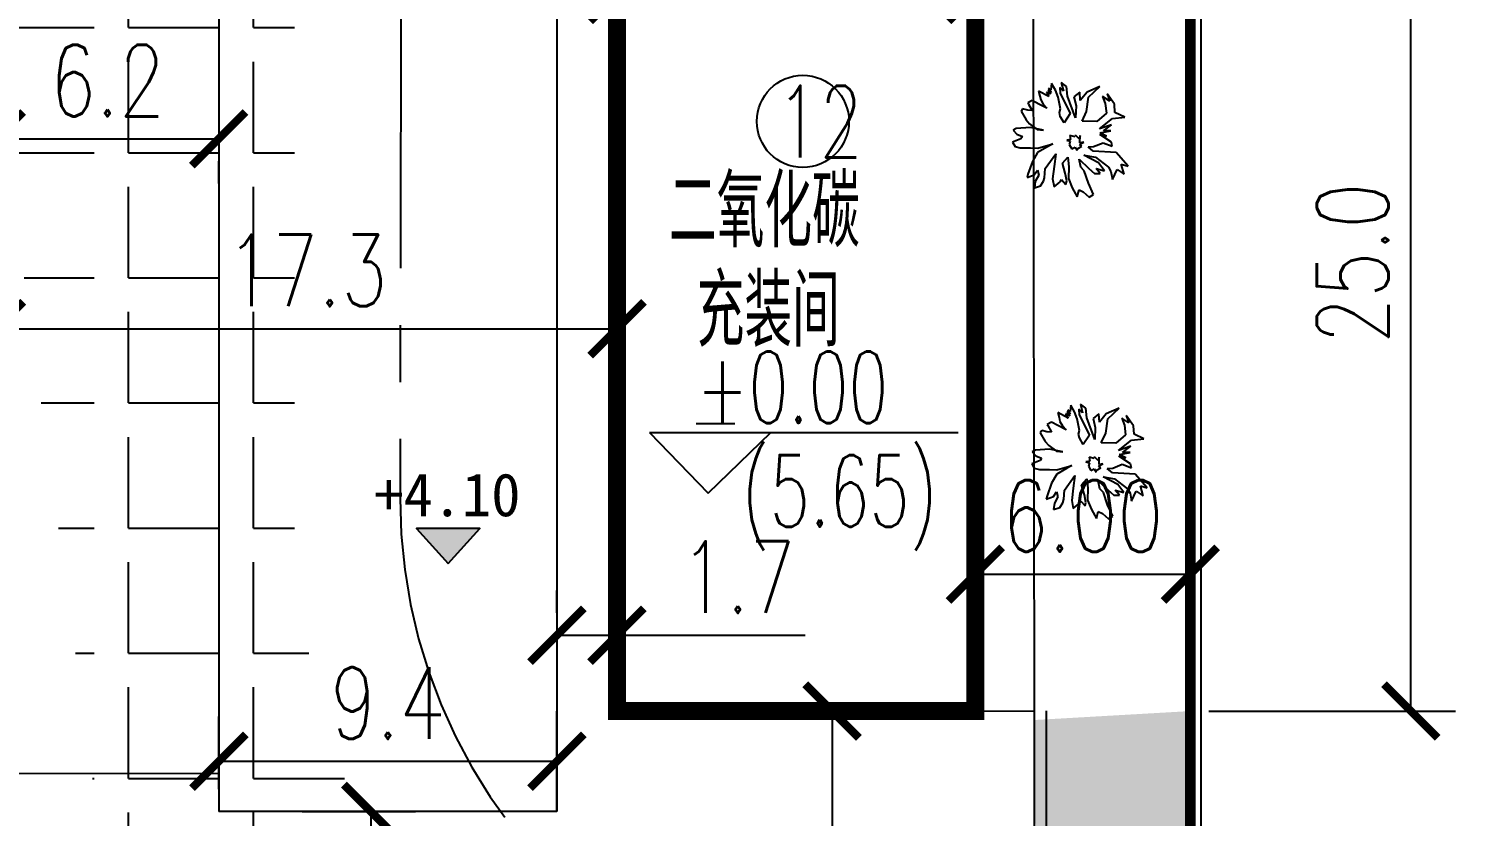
# Model space of a CAD drawing. Header units: millimetres. Extents: x 397874 to 6871063, y -8 to 5775840.
# Drawn here: x 429158.97 to 429199.26, y 2812875.17 to 2812897.14 of the extents above; entities that cross this region are included whole.
import ezdxf

# ---------------------------------------------------------------- set-up
doc = ezdxf.new("R2010")
doc.units = ezdxf.units.MM
doc.header["$LTSCALE"] = 1000
doc.linetypes.add('CENTER2', pattern=[28.575, 19.05, -3.175, 3.175, -3.175])
doc.linetypes.add('CONTINOUS', pattern=[0])
for name, color, linetype in [('_TCH_MASK', 7, 'Continuous'), ('GRASST', 62, 'Continuous'), ('T1', 92, 'Continuous'), ('居民地线', 2, 'Continuous')]:
    doc.layers.add(name, color=color, linetype=linetype)
doc.styles.add('DIM', font='txt')
doc.styles.add('dxfs', font='txt.shx', dxfattribs={"width": 0.7, "bigfont": 'dxfs.shx'})
doc.styles.add('HZTXT', font='txt.shx', dxfattribs={"width": 0.75, "bigfont": 'hzdx.shx'})
doc.styles.get("Standard").update_dxf_attribs({"font": 'txt', "bigfont": 'hzdx.shx'})
doc.dimstyles.new('ISO-25', dxfattribs={"dimtxt": 2, "dimasz": 0.75, "dimexe": 1.25, "dimexo": 0.625, "dimtad": 1, "dimdec": 1, "dimdsep": 46, "dimtxsty": 'HZTXT', "dimblk": 'ARCHTICK', "dimcen": 2.5, "dimadec": 0, "dimazin": 0, "dimtfac": 1, "dimtdec": 1, "dimtmove": 0, "dimatfit": 3, "dimldrblk": 'ARCHTICK', "dimfxl": 1, "dimarcsym": 0})

# ---------------------------------------------------------------- blocks, each defined once
blk = doc.blocks.new('_ArchTick')
at = {"color": 0, "linetype": 'ByBlock', "const_width": 0.15}
blk.add_lwpolyline([(-0.5, -0.5), (0.5, 0.5)], dxfattribs=at)
blk = doc.blocks.new('*D657')
at = {"color": 0, "linetype": 'CONTINOUS', "lineweight": -2, "transparency": 16777216}
for p, q in [((429175.392, 2812895.477), (429175.392, 2812899.352)), ((429185.392, 2812895.477), (429185.392, 2812899.352)), ((429175.392, 2812898.102), (429185.392, 2812898.102))]:
    blk.add_line(p, q, dxfattribs=at)
at = {"layer": 'Defpoints', "color": 0, "linetype": 'CONTINOUS', "transparency": 16777216}
for p in [(429185.392, 2812898.102), (429175.392, 2812894.852), (429185.392, 2812894.852)]:
    blk.add_point(p, dxfattribs=at)
at = {"color": 0, "linetype": 'CONTINOUS', "lineweight": -2, "transparency": 16777216, "xscale": 1.5, "yscale": 1.5, "zscale": 1.5, "rotation": 180}
blk.add_blockref('_ArchTick', (429175.392, 2812898.102), dxfattribs=at)
at = {"color": 0, "linetype": 'CONTINOUS', "lineweight": -2, "transparency": 16777216, "xscale": 1.5, "yscale": 1.5, "zscale": 1.5}
blk.add_blockref('_ArchTick', (429185.392, 2812898.102), dxfattribs=at)
at = {"color": 0, "linetype": 'CONTINOUS', "transparency": 16777216, "insert": (429180.392, 2812899.727), "char_height": 2, "attachment_point": 5, "style": 'HZTXT'}
blk.add_mtext('10.00', dxfattribs=at)
blk = doc.blocks.new('_None')
blk = doc.blocks.new('LV-5-1')
at = {"layer": 'T1', "color": 92, "linetype": 'Continuous'}
for p, q in [((-0.516, 1.342), (-0.547, 1.19)), ((-0.547, 1.19), (-0.487, 1.068)), ((-0.395, 1.25), (-0.516, 1.342)), ((-0.487, 1.068), (-0.426, 1.007)), ((-0.304, 1.098), (-0.395, 1.25)), ((-0.182, 1.067), (-0.304, 1.098)), ((-0.211, 1.372), (-0.242, 1.189)), ((-0.242, 1.189), (-0.182, 1.067)), ((-0.15, 1.311), (-0.211, 1.372)), ((0.062, 1.066), (-0.15, 1.311)), ((0.183, 0.852), (0.062, 1.066)), ((0.489, 1.156), (0.367, 0.943)), ((0.581, 1.248), (0.489, 1.156)), ((0.703, 1.247), (0.581, 1.248)), ((0.672, 1.034), (0.703, 1.247)), ((0.824, 1.064), (0.702, 0.973)), ((0.946, 1.094), (0.824, 1.064)), ((0.946, 1.003), (0.946, 1.094)), ((-0.731, 0.916), (-0.701, 0.733)), ((-0.548, 0.855), (-0.731, 0.916)), ((-0.701, 0.733), (-0.671, 0.672)), ((-0.305, 0.671), (-0.548, 0.855)), ((-0.426, 1.007), (-0.243, 0.884)), ((-0.243, 0.884), (-0.062, 0.487)), ((0.275, 0.791), (0.182, 0.426)), ((0.183, 0.578), (0.183, 0.852)), ((0.367, 0.943), (0.275, 0.791)), ((0.578, 0.455), (0.793, 0.698)), ((0.702, 0.973), (0.672, 1.034)), ((0.793, 0.698), (0.946, 1.003)), ((-1.19, 0.369), (-1.373, 0.309)), ((-1.22, 0.552), (-1.098, 0.43)), ((-0.976, 0.551), (-1.22, 0.552)), ((-1.098, 0.43), (-1.19, 0.369)), ((-0.732, 0.52), (-0.976, 0.551)), ((-0.671, 0.672), (-0.823, 0.642)), ((-0.823, 0.642), (-0.762, 0.581)), ((-0.762, 0.581), (-0.58, 0.52)), ((-0.489, 0.367), (-0.732, 0.52)), ((-0.58, 0.52), (-0.336, 0.458)), ((-0.276, 0.275), (-0.489, 0.367)), ((-0.336, 0.458), (-0.276, 0.275)), ((-0.062, 0.487), (-0.305, 0.671)), ((0.182, 0.426), (0.183, 0.578)), ((0.67, 0.577), (0.578, 0.455)), ((0.884, 0.667), (0.67, 0.577)), ((1.006, 0.698), (0.884, 0.667)), ((1.25, 0.697), (1.006, 0.698)), ((1.127, 0.453), (1.188, 0.545)), ((1.31, 0.453), (1.127, 0.453)), ((1.188, 0.545), (1.28, 0.636)), ((1.28, 0.636), (1.25, 0.697)), ((1.34, 0.453), (1.31, 0.453)), ((1.34, 0.331), (1.34, 0.453)), ((-1.373, 0.309), (-1.373, 0.187)), ((-1.373, 0.187), (-1.068, 0.155)), ((-1.068, 0.155), (-0.764, 0.093)), ((-0.764, 0.093), (-0.642, 0.123)), ((-0.459, 0.062), (-0.764, -0.029)), ((-0.642, 0.123), (-0.459, 0.062)), ((-0.246, 0), (-0.216, -0.03)), ((-0.154, 0), (-0.246, 0)), ((-0.154, 0.092), (-0.154, 0)), ((-0.032, 0.091), (-0.154, 0.092)), ((0.028, 0.03), (-0.032, 0.091)), ((0.09, 0.091), (0.028, 0.03)), ((0.059, -0.001), (0.09, 0.091)), ((1.004, 0.118), (1.187, 0.24)), ((1.126, 0.149), (1.004, 0.118)), ((1.248, 0.148), (1.126, 0.149)), ((1.187, 0.24), (1.34, 0.331)), ((1.217, -0.065), (1.461, 0.087)), ((1.339, 0.117), (1.248, 0.148)), ((1.461, 0.087), (1.339, 0.117)), ((-0.947, -0.089), (-1.009, -0.211)), ((-0.856, -0.181), (-1.009, -0.333)), ((-1.009, -0.211), (-0.856, -0.181)), ((-1.009, -0.333), (-0.765, -0.303)), ((-0.613, -0.303), (-0.979, -0.455)), ((-0.764, -0.029), (-0.947, -0.089)), ((-0.766, -0.791), (-0.46, -0.334)), ((-0.765, -0.303), (-0.429, -0.091)), ((-0.429, -0.091), (-0.613, -0.303)), ((-0.46, -0.334), (-0.308, -0.274)), ((-0.308, -0.274), (-0.369, -0.396)), ((-0.216, -0.03), (-0.216, -0.152)), ((-0.216, -0.152), (-0.155, -0.122)), ((-0.155, -0.122), (-0.155, -0.244)), ((-0.155, -0.244), (-0.124, -0.152)), ((-0.124, -0.152), (0.028, -0.244)), ((-0.033, -0.183), (0.089, -0.153)), ((0.028, -0.244), (-0.033, -0.183)), ((0.15, -0.031), (0.059, -0.001)), ((0.059, -0.123), (0.15, -0.031)), ((0.089, -0.153), (0.059, -0.123)), ((0.607, -0.307), (0.485, -0.063)), ((0.485, -0.063), (0.668, -0.063)), ((1.155, -0.339), (0.607, -0.307)), ((0.668, -0.063), (0.76, -0.094)), ((0.76, -0.094), (0.82, -0.155)), ((0.82, -0.155), (1.094, -0.248)), ((1.094, -0.248), (1.277, -0.279)), ((1.277, -0.401), (1.155, -0.339)), ((1.339, -0.065), (1.217, -0.065)), ((1.247, -0.126), (1.339, -0.065)), ((1.369, -0.127), (1.247, -0.126)), ((1.277, -0.279), (1.46, -0.279)), ((1.278, -0.157), (1.369, -0.127)), ((1.4, -0.157), (1.278, -0.157)), ((1.338, -0.187), (1.4, -0.157)), ((1.46, -0.279), (1.338, -0.187)), ((-1.132, -0.607), (-1.315, -0.697)), ((-1.315, -0.697), (-1.071, -0.759)), ((-1.283, -0.393), (-1.132, -0.607)), ((-1.101, -0.454), (-1.283, -0.393)), ((-0.979, -0.455), (-1.101, -0.454)), ((-0.4, -0.639), (-0.584, -0.791)), ((-0.492, -0.822), (-0.187, -0.67)), ((-0.369, -0.396), (-0.4, -0.639)), ((-0.187, -0.67), (-0.309, -0.792)), ((0.118, -0.763), (0.301, -0.459)), ((0.301, -0.459), (0.453, -0.672)), ((0.453, -0.672), (0.727, -0.887)), ((0.454, -0.368), (1.002, -0.461)), ((0.697, -0.521), (0.454, -0.368)), ((0.911, -0.582), (0.697, -0.521)), ((0.758, -0.673), (0.94, -0.765)), ((0.849, -0.917), (0.758, -0.673)), ((0.94, -0.765), (0.911, -0.582)), ((1.002, -0.461), (1.215, -0.553)), ((1.155, -0.431), (1.277, -0.401)), ((1.368, -0.492), (1.155, -0.431)), ((1.215, -0.553), (1.368, -0.492)), ((-1.071, -0.759), (-1.193, -0.881)), ((-1.193, -0.881), (-0.766, -0.791)), ((-0.584, -0.791), (-0.492, -0.822)), ((-0.309, -0.792), (-0.157, -0.701)), ((-0.157, -0.701), (-0.249, -0.945)), ((-0.249, -0.945), (-0.157, -0.792)), ((-0.157, -0.792), (-0.127, -1.036)), ((-0.127, -1.036), (-0.065, -0.732)), ((-0.065, -0.732), (-0.006, -1.128)), ((0.178, -1.068), (0.118, -0.763)), ((0.727, -0.887), (0.817, -1.253)), ((0.817, -1.253), (0.849, -0.917)), ((-0.006, -1.128), (-0.128, -1.402)), ((-0.128, -1.402), (0.086, -1.25)), ((0.086, -1.25), (0.268, -1.342)), ((0.391, -1.16), (0.178, -1.068)), ((0.268, -1.342), (0.573, -1.313)), ((0.39, -1.282), (0.573, -1.191)), ((0.573, -1.313), (0.39, -1.282)), ((0.573, -1.191), (0.391, -1.16))]:
    blk.add_line(p, q, dxfattribs=at)
at = {"layer": 'T1', "color": 92, "linetype": 'Continuous', "style": 'DIM', "flags": 1}
for tag in ['XVALUE', 'YVALUE']:
    blk.add_attdef(tag, (0.028, 0.03), '', height=0.00002, rotation=359.8254, dxfattribs=at)
blk = doc.blocks.new('*D724')
at = {"color": 0, "linetype": 'CONTINOUS', "lineweight": -2, "transparency": 16777216}
for p, q in [((429185.392, 2812878.727), (429185.392, 2812883.173)), ((429191.391, 2812878.727), (429191.391, 2812883.173)), ((429185.392, 2812881.923), (429191.391, 2812881.923))]:
    blk.add_line(p, q, dxfattribs=at)
at = {"layer": 'Defpoints', "color": 0, "linetype": 'CONTINOUS', "transparency": 16777216}
for p in [(429191.391, 2812881.923), (429185.392, 2812878.102), (429191.391, 2812878.102)]:
    blk.add_point(p, dxfattribs=at)
at = {"color": 0, "linetype": 'CONTINOUS', "lineweight": -2, "transparency": 16777216, "xscale": 1.5, "yscale": 1.5, "zscale": 1.5}
for p, rotation in [((429185.392, 2812881.923), 179.9986908795287), ((429191.391, 2812881.923), 359.9986908795287)]:
    blk.add_blockref('_ArchTick', p, dxfattribs=dict(at, rotation=rotation))
at = {"color": 0, "linetype": 'CONTINOUS', "transparency": 16777216, "insert": (429188.392, 2812883.548), "char_height": 2, "attachment_point": 5, "rotation": 359.9987, "style": 'HZTXT'}
blk.add_mtext('6.00', dxfattribs=at)
blk = doc.blocks.new('*D836')
at = {"color": 0, "linetype": 'CONTINOUS', "lineweight": -2, "transparency": 16777216}
for p, q in [((429173.712, 2812880.843), (429173.712, 2812881.468)), ((429175.387, 2812880.843), (429175.387, 2812881.468)), ((429173.712, 2812880.218), (429175.387, 2812880.218)), ((429175.387, 2812880.218), (429180.637, 2812880.218))]:
    blk.add_line(p, q, dxfattribs=at)
at = {"layer": 'Defpoints', "color": 0, "linetype": 'CONTINOUS', "transparency": 16777216}
for p in [(429173.712, 2812880.218), (429175.387, 2812880.218), (429175.387, 2812880.218)]:
    blk.add_point(p, dxfattribs=at)
at = {"color": 0, "linetype": 'CONTINOUS', "lineweight": -2, "transparency": 16777216, "xscale": 1.5, "yscale": 1.5, "zscale": 1.5, "rotation": 180}
blk.add_blockref('_ArchTick', (429173.712, 2812880.218), dxfattribs=at)
at = {"color": 0, "linetype": 'CONTINOUS', "lineweight": -2, "transparency": 16777216, "xscale": 1.5, "yscale": 1.5, "zscale": 1.5}
blk.add_blockref('_ArchTick', (429175.387, 2812880.218), dxfattribs=at)
at = {"color": 0, "linetype": 'CONTINOUS', "transparency": 16777216, "insert": (429178.762, 2812881.843), "char_height": 2, "attachment_point": 5, "style": 'HZTXT'}
blk.add_mtext('1.7', dxfattribs=at)
blk = doc.blocks.new('*D842')
at = {"color": 0, "linetype": 'CONTINOUS', "lineweight": -2, "transparency": 16777216}
for p, q in [((429158.065, 2812894.699), (429158.065, 2812895.324)), ((429158.065, 2812894.074), (429164.269, 2812894.074)), ((429164.269, 2812893.451), (429164.269, 2812892.824))]:
    blk.add_line(p, q, dxfattribs=at)
at = {"layer": 'Defpoints', "color": 0, "linetype": 'CONTINOUS', "transparency": 16777216}
for p in [(429158.065, 2812894.074), (429164.269, 2812894.076), (429164.269, 2812894.074)]:
    blk.add_point(p, dxfattribs=at)
at = {"color": 0, "linetype": 'CONTINOUS', "lineweight": -2, "transparency": 16777216, "xscale": 1.5, "yscale": 1.5, "zscale": 1.5, "rotation": 180}
blk.add_blockref('_ArchTick', (429158.065, 2812894.074), dxfattribs=at)
at = {"color": 0, "linetype": 'CONTINOUS', "lineweight": -2, "transparency": 16777216, "xscale": 1.5, "yscale": 1.5, "zscale": 1.5}
blk.add_blockref('_ArchTick', (429164.269, 2812894.074), dxfattribs=at)
at = {"color": 0, "linetype": 'CONTINOUS', "transparency": 16777216, "insert": (429161.167, 2812895.699), "char_height": 2, "attachment_point": 5, "style": 'HZTXT'}
blk.add_mtext('6.2', dxfattribs=at)
blk = doc.blocks.new('*D849')
at = {"color": 0, "linetype": 'CONTINOUS', "lineweight": -2, "transparency": 16777216}
for p, q in [((429166.598, 2812875.302), (429169.766, 2812875.302)), ((429168.516, 2812875.302), (429168.516, 2812873.702)), ((429166.598, 2812873.702), (429169.766, 2812873.702)), ((429168.516, 2812873.702), (429168.516, 2812868.452))]:
    blk.add_line(p, q, dxfattribs=at)
at = {"layer": 'Defpoints', "color": 0, "linetype": 'CONTINOUS', "transparency": 16777216}
for p in [(429165.973, 2812875.302), (429165.973, 2812873.702), (429168.516, 2812873.702)]:
    blk.add_point(p, dxfattribs=at)
at = {"color": 0, "linetype": 'CONTINOUS', "lineweight": -2, "transparency": 16777216, "xscale": 1.5, "yscale": 1.5, "zscale": 1.5}
for p, rotation in [((429168.516, 2812875.302), 90), ((429168.516, 2812873.702), 270)]:
    blk.add_blockref('_ArchTick', p, dxfattribs=dict(at, rotation=rotation))
at = {"color": 0, "linetype": 'CONTINOUS', "transparency": 16777216, "insert": (429166.891, 2812870.327), "char_height": 2, "attachment_point": 5, "rotation": 90, "style": 'HZTXT'}
blk.add_mtext('1.6', dxfattribs=at)
blk = doc.blocks.new('*D860')
at = {"color": 0, "linetype": 'CONTINOUS', "lineweight": -2, "transparency": 16777216}
for p, q in [((429191.908, 2812903.102), (429198.795, 2812903.102)), ((429197.545, 2812878.102), (429197.545, 2812903.102)), ((429191.908, 2812878.102), (429198.795, 2812878.102))]:
    blk.add_line(p, q, dxfattribs=at)
at = {"layer": 'Defpoints', "color": 0, "linetype": 'CONTINOUS', "transparency": 16777216}
for p in [(429191.283, 2812903.102), (429197.545, 2812903.102), (429191.283, 2812878.102)]:
    blk.add_point(p, dxfattribs=at)
at = {"color": 0, "linetype": 'CONTINOUS', "lineweight": -2, "transparency": 16777216, "xscale": 1.5, "yscale": 1.5, "zscale": 1.5}
for p, rotation in [((429197.545, 2812903.102), 90), ((429197.545, 2812878.102), 270)]:
    blk.add_blockref('_ArchTick', p, dxfattribs=dict(at, rotation=rotation))
at = {"color": 0, "linetype": 'CONTINOUS', "transparency": 16777216, "insert": (429195.92, 2812890.602), "char_height": 2, "attachment_point": 5, "rotation": 90, "style": 'HZTXT'}
blk.add_mtext('25.0', dxfattribs=at)
blk = doc.blocks.new('*D862')
at = {"color": 0, "linetype": 'CONTINOUS', "lineweight": -2, "transparency": 16777216}
for p, q in [((429158.065, 2812889.399), (429158.065, 2812890.024)), ((429175.392, 2812889.399), (429175.392, 2812890.024)), ((429158.065, 2812888.774), (429175.392, 2812888.774))]:
    blk.add_line(p, q, dxfattribs=at)
at = {"layer": 'Defpoints', "color": 0, "linetype": 'CONTINOUS', "transparency": 16777216}
for p in [(429158.065, 2812888.774), (429175.392, 2812888.774), (429175.392, 2812888.774)]:
    blk.add_point(p, dxfattribs=at)
at = {"color": 0, "linetype": 'CONTINOUS', "lineweight": -2, "transparency": 16777216, "xscale": 1.5, "yscale": 1.5, "zscale": 1.5, "rotation": 180}
blk.add_blockref('_ArchTick', (429158.065, 2812888.774), dxfattribs=at)
at = {"color": 0, "linetype": 'CONTINOUS', "lineweight": -2, "transparency": 16777216, "xscale": 1.5, "yscale": 1.5, "zscale": 1.5}
blk.add_blockref('_ArchTick', (429175.392, 2812888.774), dxfattribs=at)
at = {"color": 0, "linetype": 'CONTINOUS', "transparency": 16777216, "insert": (429166.729, 2812890.399), "char_height": 2, "attachment_point": 5, "style": 'HZTXT'}
blk.add_mtext('17.3', dxfattribs=at)
blk = doc.blocks.new('*D886')
at = {"color": 0, "linetype": 'CONTINOUS', "lineweight": -2, "transparency": 16777216}
for p, q in [((429164.276, 2812875.927), (429164.276, 2812877.952)), ((429173.712, 2812875.927), (429173.712, 2812877.952)), ((429164.276, 2812876.702), (429173.712, 2812876.702))]:
    blk.add_line(p, q, dxfattribs=at)
at = {"layer": 'Defpoints', "color": 0, "linetype": 'CONTINOUS', "transparency": 16777216}
for p in [(429173.712, 2812876.702), (429164.276, 2812875.302), (429173.712, 2812875.302)]:
    blk.add_point(p, dxfattribs=at)
at = {"color": 0, "linetype": 'CONTINOUS', "lineweight": -2, "transparency": 16777216, "xscale": 1.5, "yscale": 1.5, "zscale": 1.5, "rotation": 180}
blk.add_blockref('_ArchTick', (429164.276, 2812876.702), dxfattribs=at)
at = {"color": 0, "linetype": 'CONTINOUS', "lineweight": -2, "transparency": 16777216, "xscale": 1.5, "yscale": 1.5, "zscale": 1.5}
blk.add_blockref('_ArchTick', (429173.712, 2812876.702), dxfattribs=at)
at = {"color": 0, "linetype": 'CONTINOUS', "transparency": 16777216, "insert": (429168.994, 2812878.327), "char_height": 2, "attachment_point": 5, "style": 'HZTXT'}
blk.add_mtext('9.4', dxfattribs=at)
blk = doc.blocks.new('*D970')
at = {"color": 0, "linetype": 'CONTINOUS', "lineweight": -2, "transparency": 16777216}
for p, q in [((429176.017, 2812878.102), (429182.643, 2812878.102)), ((429181.393, 2812878.102), (429181.393, 2812819.876)), ((429176.017, 2812819.876), (429182.643, 2812819.876))]:
    blk.add_line(p, q, dxfattribs=at)
at = {"layer": 'Defpoints', "color": 0, "linetype": 'CONTINOUS', "transparency": 16777216}
for p in [(429175.392, 2812878.102), (429175.392, 2812819.876), (429181.393, 2812819.876)]:
    blk.add_point(p, dxfattribs=at)
at = {"color": 0, "linetype": 'CONTINOUS', "lineweight": -2, "transparency": 16777216, "xscale": 1.5, "yscale": 1.5, "zscale": 1.5}
for p, rotation in [((429181.393, 2812878.102), 90), ((429181.393, 2812819.876), 270)]:
    blk.add_blockref('_ArchTick', p, dxfattribs=dict(at, rotation=rotation))
at = {"color": 0, "linetype": 'CONTINOUS', "transparency": 16777216, "insert": (429179.768, 2812848.989), "char_height": 2, "attachment_point": 5, "rotation": 90, "style": 'HZTXT'}
blk.add_mtext('58.2', dxfattribs=at)

msp = doc.modelspace()

# ---------------------------------------------------------------- hatches: boundary and pattern name
at = {"linetype": 'CONTINOUS'}
h = msp.add_hatch(dxfattribs=at)
h.set_pattern_fill('GRASS', color=3, scale=0.054, style=0)
h.set_pattern_definition([(90, (428986.6436, 2812723.6871), (-0.969867, 0.969867), [0.257175, -1.682559]), (45, (428986.6436, 2812723.6871), (-0.9698677, 0.9698677), [0.257175, -1.114425]), (135, (428986.6436, 2812723.6871), (-0.9698677, -0.9698677), [0.257175, -1.114425])])
edge = h.paths.add_edge_path()
edge.add_line((428996.534, 2812984.894), (429007.751, 2812986.572))
edge.add_arc((428245.5, 2812967.568), 762.487, 0.233679, 1.428202, ccw=False)
edge.add_line((429007.981, 2812970.678), (429010.393, 2812757.703))
edge.add_arc((429028.392, 2812757.891), 18, 180.5985, 268.1597)
edge.add_line((429027.814, 2812739.9), (429168.81, 2812735.37))
edge.add_arc((429182.64, 2812620.562), 115.638, 87.64632, 96.86841, ccw=False)
edge.add_line((429187.389, 2812736.102), (429187.391, 2812858.041))
edge.add_arc((425829.037, 2812780.795), 3359.242, 1.317645, 1.469012)
edge.add_line((429187.175, 2812866.913), (429187.032, 2812877.852))
edge.add_line((429187.032, 2812877.852), (429191.391, 2812878.102))
edge.add_line((429191.391, 2812878.102), (429191.395, 2812730.731))
edge.add_line((429191.395, 2812730.731), (429255.258, 2812727.933))
edge.add_line((429255.258, 2812727.933), (429255.258, 2812723.687))
edge.add_line((429255.258, 2812723.687), (429168.385, 2812728.376))
edge.add_line((429168.385, 2812728.376), (429129.36, 2812730.11))
edge.add_line((429129.36, 2812730.11), (429091.518, 2812731.731))
edge.add_line((429091.518, 2812731.731), (429068.655, 2812732.74))
edge.add_line((429068.655, 2812732.74), (428995.964, 2812736.193))
edge.add_arc((428996.365, 2812744.639), 8.455, 181.2844, 267.2807, ccw=False)
edge.add_line((428987.912, 2812744.449), (428988.493, 2812805.44))
edge.add_line((428988.493, 2812805.44), (428987.758, 2812883.63))
edge.add_line((428987.758, 2812883.63), (428987.248, 2812934.771))
edge.add_line((428987.248, 2812934.771), (428986.762, 2812983.747))
edge.add_line((428986.762, 2812983.747), (428996.534, 2812984.894))
h = msp.add_hatch(dxfattribs=at)
h.set_pattern_fill('ANGLE', color=252, scale=0.5, style=0)
h.set_pattern_definition([(360, (-303.9914, -531.6), (-3e-12, 3.4925), [2.54, -0.9525]), (90, (-303.9914, -531.6), (-3.4925, -3e-12), [2.54, -0.9525])])
edge = h.paths.add_edge_path()
edge.add_line((429085.873, 2812822.052), (429169.39, 2812822.052))
edge.add_arc((429169.39, 2812834.052), 12, 270, 359.9987)
edge.add_line((429181.39, 2812834.052), (429181.391, 2812857.885))
edge.add_arc((429169.387, 2812857.885), 12.004, 359.9987, 420.8714)
edge.add_arc((429183.618, 2812883.424), 17.232, 178.5328, 240.8714, ccw=False)
edge.add_line((429166.392, 2812883.865), (429166.392, 2812904.114))
edge.add_arc((429154.392, 2812904.114), 12, 359.9987, 449.9999)
edge.add_line((429154.392, 2812916.114), (429077.872, 2812917.879))
edge.add_arc((429020.191, 2812912.971), 57.889, -4.98366, 4.86336, ccw=False)
edge.add_line((429077.323, 2812907.942), (429079.39, 2812832.754))
edge.add_arc((429089.03, 2812831.279), 9.753, 171.3014, 251.1119)
edge = h.paths.add_edge_path(flags=16)
edge.add_line((429104.839, 2812848.539), (429104.839, 2812827.113))
edge.add_line((429081.81, 2812826.913), (429104.839, 2812827.113))
edge.add_line((429081.81, 2812848.801), (429081.81, 2812826.913))
edge.add_line((429096.867, 2812848.801), (429081.81, 2812848.801))
edge.add_line((429156.392, 2812878.102), (429105.878, 2812878.102))
edge.add_line((429105.878, 2812855.102), (429105.878, 2812878.102))
edge.add_line((429083.878, 2812855.102), (429105.878, 2812855.102))
edge.add_line((429083.878, 2812878.102), (429083.878, 2812855.102))
edge.add_line((429156.392, 2812908.102), (429156.392, 2812878.102))
edge.add_line((429083.873, 2812908.102), (429083.873, 2812878.102))
edge.add_line((429083.873, 2812908.102), (429156.392, 2812908.102))
edge.add_line((429166.385, 2812835.054), (429130.867, 2812835.054))
edge.add_line((429166.385, 2812835.054), (429166.385, 2812853.154))
edge.add_line((429130.867, 2812835.054), (429130.867, 2812853.084))
edge.add_line((429130.867, 2812853.084), (429166.662, 2812853.108))
h = msp.add_hatch(color=256, dxfattribs=at)
h.dxf.hatch_style = 1
h.paths.add_polyline_path([(429171.564, 2812883.222), (429169.792, 2812883.222), (429170.678, 2812882.244)])

# ---------------------------------------------------------------- linework, layer by layer
at = {"color": 1, "linetype": 'CENTER2', "ltscale": 0.0005}
msp.add_line((429169.418, 2812957.135), (429169.336, 2812884.035), dxfattribs=at)
at = {"color": 6, "linetype": 'CONTINOUS'}
for p, q in [((429173.712, 2812911.747), (429173.712, 2812875.302)), ((429164.276, 2812909.738), (429164.276, 2812875.302)), ((429173.712, 2812875.302), (429164.276, 2812875.302))]:
    msp.add_line(p, q, dxfattribs=at)
at = {"color": 3, "linetype": 'CONTINOUS'}
for p, q in [((429186.992, 2812903.354), (429187.032, 2812877.852)), ((429176.299, 2812885.881), (429184.909, 2812885.881)), ((429176.299, 2812885.881), (429177.938, 2812884.18)), ((429177.938, 2812884.18), (429179.682, 2812885.881)), ((429173.712, 2812875.302), (429173.712, 2812878.102)), ((429185.392, 2812878.102), (429187.031, 2812878.105)), ((429187.032, 2812877.852), (429187.032, 2812736.102)), ((429164.263, 2812876.36), (429158.066, 2812876.353)), ((429173.712, 2812875.302), (429165.973, 2812875.302))]:
    msp.add_line(p, q, dxfattribs=at)
at = {"color": 0, "linetype": 'CONTINOUS', "ltscale": 10}
msp.add_line((429177.597, 2812886.125), (429178.681, 2812886.125), dxfattribs=at)
at = {"color": 1, "linetype": 'CONTINOUS', "const_width": 0.3}
for points in [[(429007.104, 2813029.476), (429007.411, 2813029.553), (429007.719, 2813029.625), (429008.028, 2813029.691), (429008.338, 2813029.753), (429008.648, 2813029.811), (429008.96, 2813029.863), (429009.273, 2813029.91), (429009.586, 2813029.952), (429009.9, 2813029.99), (429010.214, 2813030.022), (429010.529, 2813030.049), (429010.844, 2813030.072), (429011.16, 2813030.089), (429011.476, 2813030.102), (429011.792, 2813030.109), (429012.108, 2813030.111), (429191.395, 2813030.094), (429191.388, 2812730.735)], [(429007.104, 2813029.476), (429007.411, 2813029.553), (429007.719, 2813029.625), (429008.028, 2813029.691), (429008.338, 2813029.753), (429008.648, 2813029.811), (429008.96, 2813029.863), (429009.273, 2813029.91), (429009.586, 2813029.952), (429009.9, 2813029.99), (429010.214, 2813030.022), (429010.529, 2813030.049), (429010.844, 2813030.072), (429011.16, 2813030.089), (429011.476, 2813030.102), (429011.792, 2813030.109), (429012.108, 2813030.111), (429191.395, 2813030.094), (429191.388, 2812730.735)], [(429255.258, 2813030.088), (429191.395, 2813030.094), (429191.391, 2812871.498), (429255.258, 2812871.496)]]:
    msp.add_lwpolyline(points, dxfattribs=at)
at = {"color": 0}
msp.add_lwpolyline([(429170.678, 2812882.223), (429171.564, 2812883.201), (429169.792, 2812883.201)], close=True, dxfattribs=at)
at = {"color": 0, "linetype": 'CONTINOUS'}
msp.add_circle((429180.577, 2812894.561), 1.286, dxfattribs=at)
at = {"color": 1, "linetype": 'CENTER2', "ltscale": 0.0005}
msp.add_arc((429184.336, 2812884.019), 15, 179.9356, 239.9324, dxfattribs=at)
at = {"layer": '_TCH_MASK', "color": 2, "linetype": 'CONTINOUS'}
msp.add_line((429187.371, 2812878.105), (429187.371, 2812735.179), dxfattribs=at)
at = {"layer": '_TCH_MASK', "color": 4, "linetype": 'CONTINOUS', "const_width": 0.5}
msp.add_lwpolyline([(429185.392, 2812903.102), (429175.392, 2812903.102), (429175.392, 2812878.102), (429185.392, 2812878.102), (429185.392, 2812903.102)], dxfattribs=at)
at = {"layer": '居民地线', "color": 151, "linetype": 'Continuous', "lineweight": -3, "ltscale": 0.5, "flags": 128}
for points in [[(429180.458, 2813015.362), (429191.683, 2813015.362), (429191.683, 2812730.502), (429015.97, 2812738.205, -0.343146), (428994.244, 2812760.791, -0.343146)], [(429180.458, 2813015.185), (429191.283, 2813015.138), (429191.283, 2812731.002), (429016.007, 2812738.685, -0.342925), (428994.641, 2812760.915)]]:
    msp.add_lwpolyline(points, format="xyb", dxfattribs=at)

# ---------------------------------------------------------------- block references
at = {"layer": 'GRASST', "xscale": 1.154735999051131, "yscale": 1.154735999051131, "zscale": 1.154735999051131, "rotation": 120.0001998542545}
for p in [(429188.084, 2812893.997), (429188.619, 2812885.02)]:
    msp.add_blockref('LV-5-1', p, dxfattribs=at)

# ---------------------------------------------------------------- texts
at = {"color": 0, "linetype": 'CONTINOUS', "ltscale": 10}
for s, style, width, p in [('12', 'dxfs', 0.7, (429179.842, 2812893.555)), ('二氧化碳', 'dxfs', 0.7, (429176.843, 2812891.049)), ('充装间', 'dxfs', 0.7, (429177.618, 2812888.274)), ('+0.00', 'HZTXT', 0.65, (429177.612, 2812886.141)), ('(5.65)', 'HZTXT', 0.65, (429178.873, 2812883.246))]:
    msp.add_text(s, height=2, dxfattribs=dict(at, style=style, width=width)).set_placement(p)
at = {"color": 0, "insert": (429172.695, 2812884.74), "char_height": 3, "width": 6.34599, "attachment_point": 3}
msp.add_mtext('{\\fSimSun|b0|i0|c134|p2;\\H0.4x;+4.10}', dxfattribs=at)

# ---------------------------------------------------------------- dimensions: what is measured, and where the dimension line sits
at = {"color": 3, "linetype": 'CONTINOUS'}
for base, p1, p2, picture, middle in [((429197.545, 2812903.102), (429191.283, 2812878.102), (429191.283, 2812903.102), '*D860', (429195.92, 2812890.602)), ((429181.393, 2812819.876), (429175.392, 2812878.102), (429175.392, 2812819.876), '*D970', (429179.768, 2812848.989)), ((429168.516, 2812873.702), (429165.973, 2812875.302), (429165.973, 2812873.702), '*D849', (429166.891, 2812870.327))]:
    dim = msp.add_linear_dim(base=base, p1=p1, p2=p2, angle=90, dimstyle='ISO-25', override={"dimasz": 1.5, "dimzin": 0, "dimldrblk": 'None'}, dxfattribs=at)
    dim.commit()
    dim.dimension.update_dxf_attribs({"geometry": picture, "text_midpoint": middle})
for p1, p2, distance, picture, middle in [((429175.392, 2812894.852), (429185.392, 2812894.852), 3.25, '*D657', (429180.392, 2812899.727)), ((429185.392, 2812878.102), (429191.391, 2812878.102), 3.821, '*D724', (429188.392, 2812883.548))]:
    dim = msp.add_aligned_dim(p1=p1, p2=p2, distance=distance, dimstyle='ISO-25', override={"dimasz": 1.5, "dimdec": 2, "dimzin": 0, "dimldrblk": 'None'}, dxfattribs=at)
    dim.commit()
    dim.dimension.update_dxf_attribs({"geometry": picture, "text_midpoint": middle})
for base, p1, p2, picture, middle in [((429164.269, 2812894.074), (429158.065, 2812894.074), (429164.269, 2812894.076), '*D842', (429161.167, 2812895.699)), ((429175.392, 2812888.774), (429158.065, 2812888.774), (429175.392, 2812888.774), '*D862', (429166.729, 2812890.399)), ((429175.387, 2812880.218), (429173.712, 2812880.218), (429175.387, 2812880.218), '*D836', (429178.762, 2812881.843)), ((429173.712, 2812876.702), (429164.276, 2812875.302), (429173.712, 2812875.302), '*D886', (429168.994, 2812878.327))]:
    dim = msp.add_linear_dim(base=base, p1=p1, p2=p2, dimstyle='ISO-25', override={"dimasz": 1.5, "dimzin": 0, "dimldrblk": 'None'}, dxfattribs=at)
    dim.commit()
    dim.dimension.update_dxf_attribs({"geometry": picture, "text_midpoint": middle})

doc.saveas('drawing.dxf')
